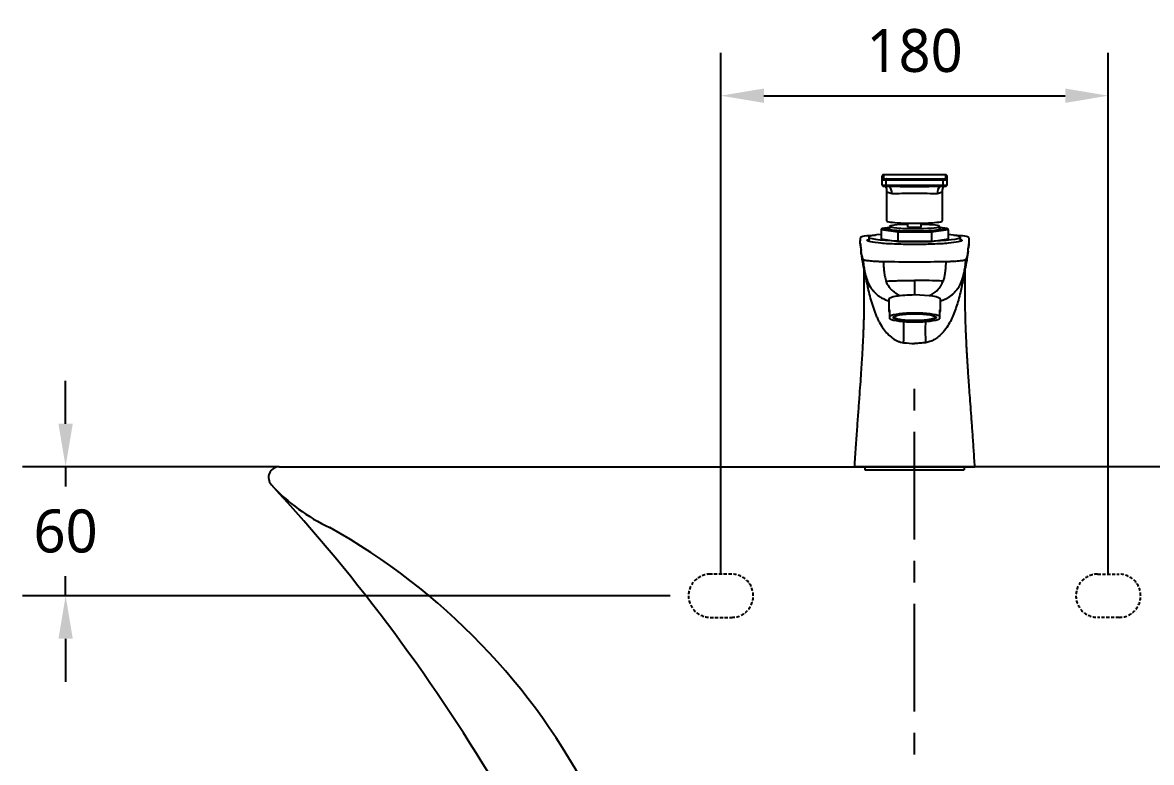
# Model space of a CAD drawing. Extents: x 0 to 6635, y -9 to 2100.
# Drawn here: x 786 to 1310, y 755 to 1099 of the extents above; entities that cross this region are included whole.
import ezdxf

# ---------------------------------------------------------------- set-up
doc = ezdxf.new("R2010")
doc.units = 0
doc.header["$LTSCALE"] = 20
doc.header["$MEASUREMENT"] = 0
doc.linetypes.add('CENTER', pattern=[2, 1.25, -0.25, 0.25, -0.25])
doc.linetypes.add('HIDDEN', pattern=[0.375, 0.25, -0.125])
doc.layers.get('0').update_dxf_attribs({"linetype": 'CONTINUOUS'})
doc.layers.get('DEFPOINTS').update_dxf_attribs({"linetype": 'CONTINUOUS'})
for name, color, linetype in [('1', 1, 'CONTINUOUS'), ('30', 7, 'CONTINUOUS'), ('7', 7, 'CONTINUOUS'), ('CENTER', 2, 'CENTER')]:
    doc.layers.add(name, color=color, linetype=linetype)
doc.styles.get("Standard").update_dxf_attribs({"font": 'NanumGothic.ttf'})
doc.dimstyles.get("Standard").update_dxf_attribs({"dimtxt": 2.5, "dimasz": 2, "dimexe": 2, "dimexo": 1, "dimgap": 1.5, "dimtad": 1, "dimdec": 0, "dimlfac": 10, "dimrnd": 0.5, "dimzin": 0, "dimdsep": 46, "dimtxsty": 'Standard', "dimcen": 0, "dimclrt": 2, "dimadec": 0, "dimazin": 0, "dimtfac": 1, "dimtdec": 0, "dimtmove": 0, "dimatfit": 3, "dimfxl": 0, "dimtolj": 1, "dimtzin": 0, "dimarcsym": 0})

# ---------------------------------------------------------------- blocks, each defined once
blk = doc.blocks.new('*D70')
at = {"layer": '1', "color": 3, "lineweight": -2}
for p, q in [((1495.2, 892.59), (1592.62, 892.59)), ((1572.62, 872.59), (1572.62, 813.44)), ((1572.62, 712.59), (1572.62, 771.75)), ((1230.63, 692.59), (1592.62, 692.59))]:
    blk.add_line(p, q, dxfattribs=at)
at = {"layer": '1', "color": 3}
for points in [[(1569.28, 872.59), (1575.95, 872.59), (1572.62, 892.59)], [(1569.28, 712.59), (1575.95, 712.59), (1572.62, 692.59)]]:
    blk.add_solid(points, dxfattribs=at)
at = {"layer": 'DEFPOINTS', "color": 0}
for p in [(1495.2, 892.59), (1230.63, 692.59), (1572.62, 692.59)]:
    blk.add_point(p, dxfattribs=at)
at = {"layer": '1', "color": 2, "insert": (1572.62, 792.59), "char_height": 20, "attachment_point": 5}
blk.add_mtext('\\A1;200', dxfattribs=at)
blk = doc.blocks.new('*D72')
at = {"layer": '1', "color": 3, "lineweight": -2}
for p, q in [((1652.38, 892.59), (1712.38, 892.59)), ((1692.38, 872.59), (1692.38, 723.5)), ((1692.38, 572.59), (1692.38, 681.69)), ((1232.5, 552.59), (1712.38, 552.59))]:
    blk.add_line(p, q, dxfattribs=at)
at = {"layer": '1', "color": 3}
for points in [[(1689.05, 872.59), (1695.72, 872.59), (1692.38, 892.59)], [(1689.05, 572.59), (1695.72, 572.59), (1692.38, 552.59)]]:
    blk.add_solid(points, dxfattribs=at)
at = {"layer": 'DEFPOINTS', "color": 0}
for p in [(1652.38, 892.59), (1232.5, 552.59), (1692.38, 552.59)]:
    blk.add_point(p, dxfattribs=at)
at = {"layer": '1', "color": 2, "insert": (1692.38, 702.59), "char_height": 20, "attachment_point": 5}
blk.add_mtext('\\A1;340', dxfattribs=at)
blk = doc.blocks.new('*D80')
at = {"layer": '1', "color": 3, "lineweight": -2}
for p, q in [((1110, 842.62), (1110, 1085.14)), ((1290, 842.62), (1290, 1085.14)), ((1130, 1065.14), (1270, 1065.14))]:
    blk.add_line(p, q, dxfattribs=at)
at = {"layer": '1', "color": 3}
for points in [[(1130, 1068.47), (1130, 1061.8), (1110, 1065.14)], [(1270, 1068.47), (1270, 1061.8), (1290, 1065.14)]]:
    blk.add_solid(points, dxfattribs=at)
at = {"layer": 'DEFPOINTS', "color": 0}
for p in [(1290, 1065.14), (1110, 842.62), (1290, 842.62)]:
    blk.add_point(p, dxfattribs=at)
at = {"layer": '1', "color": 2, "insert": (1200, 1086.02), "char_height": 20, "attachment_point": 5}
blk.add_mtext('\\A1;180', dxfattribs=at)
blk = doc.blocks.new('*D81')
at = {"layer": '1', "color": 3, "lineweight": -2}
for p, q in [((805.5, 912.59), (805.5, 932.59)), ((904.8, 892.59), (785.5, 892.59)), ((805.5, 892.59), (805.5, 883.48)), ((805.5, 832.59), (805.5, 841.71)), ((1086.41, 832.59), (785.5, 832.59)), ((805.5, 812.59), (805.5, 792.59))]:
    blk.add_line(p, q, dxfattribs=at)
at = {"layer": '1', "color": 3}
for points in [[(802.17, 912.59), (808.83, 912.59), (805.5, 892.59)], [(802.17, 812.59), (808.83, 812.59), (805.5, 832.59)]]:
    blk.add_solid(points, dxfattribs=at)
at = {"layer": 'DEFPOINTS', "color": 0}
for p in [(805.5, 892.59), (904.8, 892.59), (1086.41, 832.59)]:
    blk.add_point(p, dxfattribs=at)
at = {"layer": '1', "color": 2, "insert": (805.5, 862.59), "char_height": 20, "attachment_point": 5}
blk.add_mtext('\\A1;60', dxfattribs=at)

msp = doc.modelspace()

# ---------------------------------------------------------------- linework, layer by layer
at = {"ltscale": 0.5}
for p, q in [((1226.47432, 892.59436), (1173.51479, 892.59436)), ((1223.06956, 892.59436), (1176.93044, 892.59431)), ((1176.93044, 892.59431), (1176.93044, 891.11579)), ((1223.06956, 892.59436), (1223.06956, 891.11579))]:
    msp.add_line(p, q, dxfattribs=at)
at = {"color": 7, "linetype": 'HIDDEN'}
msp.add_line((1182.51562, 892.5944), (1182.51562, 892.59432), dxfattribs=at)
at = {"color": 7, "linetype": 'HIDDEN', "ltscale": 0.3}
for points in [[(1115.01476, 822.56481, 1), (1115.01476, 842.62386), (1104.98524, 842.62386, 1), (1104.98524, 822.56481)], [(1284.98524, 822.56481, -1), (1284.98524, 842.62386), (1295.01476, 842.62386, -1), (1295.01476, 822.56481)]]:
    msp.add_lwpolyline(points, format="xyb", close=True, dxfattribs=at)
at = {"layer": '1', "color": 7, "linetype": 'Continuous'}
for p, q in [((1185.49456, 1028.3217), (1185.49456, 1026.56779)), ((1214.49456, 1026.56779), (1214.49456, 1028.3217)), ((1184.99456, 1026.06787), (1184.99456, 1027.82178)), ((1184.99456, 1023.56825), (1184.99456, 1026.06787)), ((1186.66614, 1026.02093), (1186.66614, 1023.52131)), ((1213.32297, 1023.52131), (1213.32297, 1026.02093)), ((1214.99456, 1027.82178), (1214.99456, 1026.06787)), ((1214.99456, 1026.06787), (1214.99456, 1023.56825)), ((1186.99456, 1020.70723), (1186.99456, 1006.94948)), ((1212.99456, 1006.94948), (1212.99456, 1020.72105)), ((1192.20033, 1001.66591), (1184.4061, 1002.84251)), ((1184.4061, 1002.84251), (1184.4061, 998.35964)), ((1188.34462, 1003.85558), (1184.88394, 1003.33316)), ((1188.34465, 1003.84801), (1184.98345, 1003.34061)), ((1184.98345, 1003.34061), (1192.489, 1002.20759)), ((1188.34456, 1004.33681), (1188.34456, 1002.99662)), ((1192.489, 1002.20759), (1207.50011, 1002.20759)), ((1196.89456, 1004.06227), (1196.89456, 1005.84926)), ((1196.89456, 1004.06227), (1203.09456, 1004.06227)), ((1203.09456, 1004.06227), (1203.09456, 1005.84926)), ((1207.50011, 1002.20759), (1215.00566, 1003.34061)), ((1215.58301, 1002.84251), (1207.78879, 1001.66591)), ((1215.00566, 1003.34061), (1211.64447, 1003.84801)), ((1215.10517, 1003.33316), (1211.64449, 1003.85558)), ((1211.64456, 1002.99662), (1211.64456, 1004.33681)), ((1215.58301, 1002.84251), (1215.58301, 998.35964)), ((1178.69456, 999.35583), (1178.69456, 997.39931)), ((1192.20033, 997.18303), (1184.4061, 998.35964)), ((1207.78879, 1001.66591), (1192.20033, 1001.66591)), ((1192.20033, 1001.66591), (1192.20033, 997.18303)), ((1207.78879, 997.18303), (1192.20033, 997.18303)), ((1207.78879, 1001.66591), (1207.78879, 997.18303)), ((1215.58301, 998.35964), (1207.78879, 997.18303)), ((1221.29456, 997.39931), (1221.29456, 999.35583)), ((1199.99456, 979.24991), (1199.99456, 972.46255)), ((1187.99456, 970.37864), (1187.99456, 964.9622)), ((1188.49456, 962.60302), (1188.49456, 965.55744)), ((1211.49456, 965.55744), (1211.49456, 962.60302)), ((1211.99456, 964.9622), (1211.99456, 970.37864)), ((1188.49456, 961.41254), (1188.49456, 962.60302)), ((1190.49456, 962.55006), (1190.49456, 962.20168)), ((1209.49456, 962.20168), (1209.49456, 962.55006)), ((1211.49456, 962.60302), (1211.49456, 961.41254)), ((1176.93044, 891.11579), (1223.06956, 891.11579))]:
    msp.add_line(p, q, dxfattribs=at)
for centre, major_axis, ratio, start_param, end_param in [((1185.49456, 1027.82178), (0.5, 0), 0.999848, 1.570796327, 3.141592654), ((1187.99456, 1028.3217), (-2.5, 0), 0.017452, 5.171113031, 6.283185307), ((1199.99456, 1027.89764), (-29.6, 0), 0.017452, 4.25366493, 5.171113031), ((1211.99456, 1028.3217), (-2.5, 0), 0.017452, 3.919313652, 4.25366493), ((1211.99456, 1028.3217), (-2.5, 0), 0.017452, 3.141592654, 3.919313456), ((1214.49456, 1027.82178), (0.5, 0), 0.999848, 0, 1.570796327), ((1185.49456, 1026.06787), (0.5, 0), 0.999848, 1.570796327, 3.141592654), ((1187.99456, 1026.06787), (3, 0), 0.017452, 3.141592654, 4.25366493), ((1187.99456, 1023.56825), (-3, 0), 0.017452, 0, 1.112072276), ((1187.99456, 1026.56779), (-2.5, 0), 0.017452, 0, 0.265054879), ((1187.99456, 1026.56779), (-2.5, 0), 0.017452, 0.265055404, 1.112072276), ((1187.99456, 1023.06833), (2.5, 0), 0.017452, 3.834987354, 4.25366493), ((1186.88755, 1026.02875), (0.00431, 0.49998), 0.442737, 0.019465208, 1.590261535), ((1199.99456, 1026.49193), (30.1, 0), 0.017452, 4.25366493, 5.171113031), ((1199.99456, 1023.99232), (-30.1, 0), 0.017452, 1.112072276, 2.029520377), ((1186.88755, 1023.52913), (0.00431, 0.49998), 0.442737, 1.590261535, 3.161057862), ((1199.99456, 1026.99186), (-29.6, 0), 0.017452, 1.112072276, 2.029520377), ((1199.99456, 1023.49239), (29.6, 0), 0.017452, 4.25366493, 5.171113031), ((1185.49456, 1019.29427), (-0.11889, -4.99859), 0.806122, 1.641637388, 2.4303569), ((1214.49456, 1019.29427), (0.11889, -4.99859), 0.806122, 3.852828407, 4.641547919), ((1211.99456, 1026.56779), (-2.5, 0), 0.017452, 2.029520377, 2.733357725), ((1213.10157, 1026.02875), (-0.00431, 0.49998), 0.442737, 4.692923772, 6.263720099), ((1213.10157, 1023.52913), (-0.00431, 0.49998), 0.442737, 3.122127445, 4.692923772), ((1211.99456, 1023.06833), (2.5, 0), 0.017452, 5.171113031, 5.500686255), ((1211.99456, 1026.06787), (3, 0), 0.017452, 5.171113031, 6.283185307), ((1211.99456, 1023.56825), (-3, 0), 0.017452, 2.029520377, 3.141592654), ((1211.99456, 1026.56779), (-2.5, 0), 0.017452, 2.733358072, 3.141592654), ((1214.49456, 1026.06787), (0.5, 0), 0.999848, 0, 1.570796327), ((1199.99456, 1019.48086), (13, 0), 0.009298, 0.634183841, 2.507408813), ((1184.98345, 1002.84251), (0.57735, 0), 0.86273, 1.570796327, 3.141592654), ((1199.99456, 1003.34061), (12.3, 0), 0.087156, 2.815063332, 6.283185307), ((1199.99456, 1006.94948), (-13, 0), 0.087156, 0, 3.141592654), ((1199.99456, 1003.04175), (-12, 0), 0.087156, 6.040987991, 6.228796494), ((1199.99456, 1004.33681), (-11.65, 0), 0.087156, 4.98168237, 6.283185307), ((1199.99456, 1004.33681), (-11.65, 0), 0.087156, 0, 1.57079634), ((1192.489, 1001.70949), (0.03749, 0.49954), 0.572989, 0.130245065, 1.701041392), ((1199.99456, 1004.33681), (-11.65, 0), 0.087156, 1.570796288, 4.443095563), ((1207.50011, 1001.70949), (-0.03749, 0.49954), 0.572989, 4.582143916, 6.152940242), ((1199.99456, 1003.04175), (-12, 0), 0.087156, 3.195981588, 3.383790019), ((1199.99456, 1003.34061), (12.3, 0), 0.087156, 0, 0.326529384), ((1215.00566, 1002.84251), (0.57735, 0), 0.86273, 0, 1.570796327), ((1199.99456, 999.35583), (21.3, 0), 0.087156, 2.391930121, 6.283185307), ((1199.99456, 999.35583), (21.3, 0), 0.087156, 0, 0.749662558), ((1199.99456, 970.37864), (-12, 0), 0.173648, 4.712388959, 6.283185307), ((1199.99456, 970.37864), (-12, 0), 0.173648, 3.141592892, 4.712389043), ((1199.99456, 964.9622), (12, 0), 0.173648, 2.85190566, 3.431279648), ((1199.99456, 964.9622), (12, 0), 0.173648, 5.993498313, 6.572872301), ((1199.99456, 962.00778), (-12, 0), 0.173648, 3.431279648, 5.993498313), ((1199.99456, 962.00778), (-12, 0), 0.173648, 0.289686994, 2.85190566), ((1190.31659, 948.81477), (1.64152, 21.43724), 0.207191, 4.797038507, 5.28355879), ((1209.67252, 948.81477), (-1.64152, 21.43724), 0.207191, 0.999626518, 1.4861468)]:
    msp.add_ellipse(centre, major_axis=major_axis, ratio=ratio, start_param=start_param, end_param=end_param, dxfattribs=at)
msp.add_ellipse((1199.99456, 962.00778), major_axis=(-10, 0), ratio=0.173648, dxfattribs=at)
for points, knots in [([(1186.88324, 1028.36088), (1186.77397, 1028.35994), (1186.47021, 1028.35679), (1186.03201, 1028.35003), (1185.64475, 1028.33821), (1185.5144, 1028.33166), (1185.39693, 1028.31647), (1185.29928, 1028.28605), (1185.19819, 1028.23221), (1185.09195, 1028.13251), (1185.01305, 1027.98832), (1184.99511, 1027.87921), (1184.99456, 1027.82178)], [0, 0, 0, 0, 0.108226032, 0.316180683, 0.52548979, 0.739767635, 0.79357157, 0.819276822, 0.855693019, 0.899489584, 0.950318517, 1, 1, 1, 1]), ([(1214.99456, 1027.82178), (1214.99377, 1027.88712), (1214.97342, 1027.99587), (1214.89557, 1028.13103), (1214.80585, 1028.21896), (1214.71849, 1028.27257), (1214.64686, 1028.30038), (1214.59624, 1028.3136), (1214.55259, 1028.32166), (1214.4883, 1028.32942), (1214.37191, 1028.33675), (1214.1369, 1028.3455), (1213.88134, 1028.35029), (1213.76707, 1028.35203)], [0, 0, 0, 0, 0.074842105, 0.13400593, 0.183608255, 0.225830591, 0.260029563, 0.288048615, 0.320704839, 0.37932025, 0.5523057, 0.821668093, 1, 1, 1, 1]), ([(1184.99456, 1023.56825), (1184.99535, 1023.5029), (1185.0157, 1023.39416), (1185.09354, 1023.25901), (1185.18327, 1023.17107), (1185.27062, 1023.11747), (1185.34226, 1023.08964), (1185.39288, 1023.07642), (1185.43653, 1023.06837), (1185.50068, 1023.06061), (1185.61913, 1023.05331), (1185.81248, 1023.04558), (1186.02087, 1023.04168), (1186.07907, 1023.04072)], [0, 0, 0, 0, 0.081688841, 0.146265117, 0.200405182, 0.24649012, 0.283817696, 0.314399999, 0.350043693, 0.414021384, 0.602831961, 0.896836277, 1, 1, 1, 1]), ([(1186.42951, 1023.03988), (1186.51399, 1022.87862), (1186.69349, 1022.4853), (1186.89557, 1021.80681), (1186.99964, 1021.18468), (1186.98651, 1020.81032), (1186.97872, 1020.7081)], [0, 0, 0, 0, 0.230280232, 0.538782149, 0.874549145, 1, 1, 1, 1]), ([(1213.00815, 1020.72193), (1213.00213, 1020.81305), (1212.99248, 1021.14255), (1213.07353, 1021.6896), (1213.23987, 1022.32639), (1213.41937, 1022.76487), (1213.53262, 1022.99095), (1213.55843, 1023.04044)], [0, 0, 0, 0, 0.112511617, 0.408135128, 0.679943841, 0.928860697, 1, 1, 1, 1]), ([(1213.76037, 1023.03782), (1213.82198, 1023.03868), (1214.05271, 1023.04226), (1214.34002, 1023.05195), (1214.47498, 1023.05836), (1214.59217, 1023.07355), (1214.68984, 1023.10398), (1214.79092, 1023.15782), (1214.89716, 1023.25753), (1214.97607, 1023.40171), (1214.99401, 1023.51082), (1214.99456, 1023.56825)], [0, 0, 0, 0, 0.092606526, 0.370349072, 0.654684879, 0.726079967, 0.76018953, 0.808511972, 0.866627788, 0.934075197, 1, 1, 1, 1]), ([(1189.52233, 1019.55248), (1188.68748, 1019.54192), (1188.04783, 1019.879), (1187.21071, 1020.48502), (1186.996, 1020.74554), (1186.99458, 1020.73648)], [0, 0, 0, 0, 0.507359728, 0.507359728, 1, 1, 1, 1]), ([(1212.99454, 1020.73643), (1212.99392, 1020.74656), (1212.77685, 1020.48322), (1211.93635, 1019.87613), (1211.3034, 1019.54191), (1210.46678, 1019.55248)], [0, 0, 0, 0, 0.492763741, 0.492763741, 1, 1, 1, 1]), ([(1175.24371, 993.7512), (1175.20366, 993.89324), (1174.99969, 994.66442), (1174.76167, 996.06547), (1174.73482, 997.79996), (1174.86745, 998.90494), (1174.95229, 999.38057)], [0, 0, 0, 0, 0.075727638, 0.41110137, 0.746475102, 1, 1, 1, 1]), ([(1174.95229, 999.38057), (1174.98853, 999.58383), (1175.53797, 999.78556), (1177.95483, 1000.11661), (1179.70193, 1000.2395), (1181.7496, 1000.30089)], [0, 0, 0, 0, 0.518456859, 0.518456859, 1, 1, 1, 1]), ([(1221.30621, 998.3408), (1221.75864, 998.18702), (1222.36755, 997.778), (1220.81513, 997.11843), (1215.9679, 996.47791), (1208.61872, 996.05544), (1199.99456, 995.90125), (1191.37039, 996.05544), (1184.02122, 996.47791), (1179.17398, 997.11843), (1177.62156, 997.778), (1178.23047, 998.18702), (1178.68291, 998.3408)], [0, 0, 0, 0, 0.068267658, 0.176200742, 0.284133825, 0.392066906, 0.499999986, 0.607933066, 0.715866147, 0.82379923, 0.931732314, 1, 1, 1, 1]), ([(1218.28897, 1000.29938), (1220.31787, 1000.23725), (1222.05877, 1000.11361), (1224.44638, 999.78583), (1225.00061, 999.58373), (1225.03683, 999.38057)], [0, 0, 0, 0, 0.479538408, 0.479538408, 1, 1, 1, 1]), ([(1225.03683, 999.38057), (1225.12166, 998.90494), (1225.25429, 997.79996), (1225.22745, 996.06547), (1224.98943, 994.66442), (1224.78545, 993.89324), (1224.74541, 993.7512)], [0, 0, 0, 0, 0.253524898, 0.58889863, 0.924272362, 1, 1, 1, 1]), ([(1174.79036, 996.30566), (1174.84641, 995.56153), (1174.95566, 994.43979), (1175.10251, 993.29764), (1175.15507, 992.91942)], [0, 0, 0, 0, 0.670460059, 1, 1, 1, 1]), ([(1176.14369, 988.91671), (1175.92855, 989.42776), (1175.52019, 990.56784), (1175.24543, 991.82702), (1175.15084, 992.57481), (1175.13755, 992.69346)], [0, 0, 0, 0, 0.40612002, 0.90577848, 1, 1, 1, 1]), ([(1175.16979, 993.04686), (1175.18313, 993.10534), (1175.19851, 993.16383), (1175.23503, 993.31045), (1175.26088, 993.42389), (1175.26734, 993.53734), (1175.26759, 993.56264)], [0, 0, 0, 0, 0.340221193, 0.340221193, 0.852893351, 1, 1, 1, 1]), ([(1224.85156, 992.69346), (1224.83828, 992.57481), (1224.74368, 991.82702), (1224.46892, 990.56784), (1224.06056, 989.42776), (1223.84543, 988.91671)], [0, 0, 0, 0, 0.09422152, 0.59387998, 1, 1, 1, 1]), ([(1224.72153, 993.56261), (1224.72177, 993.53733), (1224.72824, 993.42388), (1224.75408, 993.31045), (1224.79053, 993.1641), (1224.80585, 993.10588), (1224.81914, 993.04765)], [0, 0, 0, 0, 0.147304916, 0.660784098, 0.660784098, 1, 1, 1, 1]), ([(1224.83038, 992.8923), (1224.84036, 992.96408), (1224.98825, 994.04363), (1225.1055, 995.14522), (1225.18995, 996.19495)], [0, 0, 0, 0, 0.066579786, 1, 1, 1, 1]), ([(1175.29194, 991.10332), (1175.34147, 990.66459), (1175.44706, 989.825), (1175.62325, 988.65222), (1175.79265, 987.65911), (1175.93809, 986.8825), (1176.09441, 986.1011), (1176.28637, 985.20857), (1176.51905, 984.21873), (1176.78481, 983.17578), (1177.08211, 982.09074), (1177.461, 980.82814), (1177.76025, 979.87912), (1177.94685, 979.35696), (1177.96409, 979.30905)], [0, 0, 0, 0, 0.110438091, 0.210546732, 0.292385684, 0.355938966, 0.401208262, 0.479318371, 0.568998646, 0.645501788, 0.739207966, 0.852862692, 0.986475033, 1, 1, 1, 1]), ([(1177.91689, 979.54751), (1177.78674, 979.97712), (1177.53374, 980.81235), (1177.07796, 982.56842), (1176.613, 984.80216), (1176.29101, 987.08659), (1176.18009, 988.46457), (1176.14369, 988.91671)], [0, 0, 0, 0, 0.142719554, 0.277458785, 0.56627007, 0.857683822, 1, 1, 1, 1]), ([(1185.4574, 987.9078), (1185.13268, 987.91419), (1184.48949, 987.9294), (1183.23788, 987.96935), (1181.75661, 988.03671), (1180.1636, 988.14277), (1178.79599, 988.27048), (1177.68495, 988.41584), (1176.8539, 988.57475), (1176.31968, 988.74306), (1176.1681, 988.85871), (1176.14369, 988.9167)], [0, 0, 0, 0, 0.062499865, 0.125000071, 0.250000481, 0.375000892, 0.500001303, 0.625001713, 0.750002124, 0.875002535, 1, 1, 1, 1]), ([(1185.4574, 987.9078), (1185.48687, 987.52244), (1185.54581, 986.75178), (1185.63956, 985.22385), (1185.79387, 983.33329), (1186.08622, 981.45683), (1186.43394, 979.98839), (1186.66434, 979.26639), (1186.77563, 978.91765)], [0, 0, 0, 0, 0.125141221, 0.250268547, 0.500038578, 0.749324067, 0.878915328, 1, 1, 1, 1]), ([(1214.53171, 987.9078), (1214.50996, 987.62542), (1214.47824, 987.20271), (1214.4381, 986.64094), (1214.40116, 986.08045), (1214.35717, 985.38229), (1214.2918, 984.54834), (1214.21366, 983.71838), (1214.11624, 982.89278), (1214.01511, 982.20872), (1213.93218, 981.73234), (1213.88107, 981.46088), (1213.84083, 981.25769), (1213.79861, 981.05491), (1213.73964, 980.7851), (1213.62926, 980.31452), (1213.48612, 979.78066), (1213.34497, 979.31759), (1213.26612, 979.07443), (1213.22902, 978.96312), (1213.21353, 978.91762)], [0, 0, 0, 0, 0.091545092, 0.137317638, 0.183090184, 0.274635276, 0.366180368, 0.45772546, 0.549270552, 0.640815644, 0.68658819, 0.709474463, 0.732360736, 0.755247009, 0.778133282, 0.823905828, 0.91545092, 0.961223465, 0.984109738, 1, 1, 1, 1]), ([(1223.84542, 988.91671), (1223.82101, 988.85872), (1223.66943, 988.74306), (1223.13522, 988.57475), (1222.30416, 988.41584), (1221.19312, 988.27048), (1219.82551, 988.14277), (1218.2325, 988.03671), (1216.75124, 987.96935), (1215.49963, 987.9294), (1214.85644, 987.91419), (1214.53172, 987.9078)], [0, 0, 0, 0, 0.124998404, 0.24999868, 0.374998957, 0.499999233, 0.62499951, 0.749999787, 0.875000063, 0.937500202, 1, 1, 1, 1]), ([(1222.02666, 979.31663), (1222.09738, 979.51892), (1222.26531, 980.01001), (1222.47875, 980.67815), (1222.66294, 981.27695), (1222.79014, 981.704), (1222.89896, 982.07873), (1223.00176, 982.44193), (1223.10109, 982.80202), (1223.19705, 983.15904), (1223.28969, 983.51294), (1223.38487, 983.88637), (1223.50003, 984.35192), (1223.64842, 984.97747), (1223.83505, 985.81411), (1224.05, 986.86271), (1224.28054, 988.12258), (1224.50707, 989.55961), (1224.63715, 990.57463), (1224.69657, 991.10034)], [0, 0, 0, 0, 0.055751452, 0.135469658, 0.184650407, 0.221681645, 0.255430999, 0.288313446, 0.320329946, 0.351481552, 0.381769428, 0.411194858, 0.4454274, 0.496413606, 0.564528622, 0.649760094, 0.752090931, 0.87149813, 1, 1, 1, 1]), ([(1222.07228, 979.54749), (1222.09918, 979.6327), (1222.15456, 979.81202), (1222.26589, 980.18123), (1222.45962, 980.84777), (1222.71827, 981.81588), (1222.99404, 982.98523), (1223.23515, 984.16134), (1223.4415, 985.34337), (1223.58444, 986.3326), (1223.68134, 987.12608), (1223.76659, 987.92081), (1223.8174, 988.5181), (1223.84543, 988.91671)], [0, 0, 0, 0, 0.0286099, 0.059945065, 0.122615394, 0.247956052, 0.37329671, 0.498637368, 0.623978026, 0.749318684, 0.811989013, 0.874659342, 1, 1, 1, 1]), ([(1176.42687, 984.62663), (1176.42869, 983.55984), (1176.43313, 980.89554), (1176.43988, 976.79931), (1176.44487, 972.50344), (1176.45483, 968.70445), (1176.44656, 965.40244), (1176.38533, 962.59846), (1176.31208, 960.29269), (1176.2502, 958.48457), (1176.20098, 957.1596), (1176.16329, 956.19288), (1176.13277, 955.43688), (1176.10174, 954.69063), (1176.06422, 953.81538), (1176.01123, 952.62522), (1175.92765, 950.84117), (1175.80071, 948.32051), (1175.61752, 944.98999), (1175.37305, 940.93803), (1175.06035, 936.16491), (1174.67565, 930.67072), (1174.21952, 924.45518), (1173.7017, 917.51736), (1173.13726, 909.85581), (1172.57472, 901.46679), (1172.19009, 895.63255), (1171.99471, 892.59436)], [0, 0, 0, 0, 0.034737516, 0.086756098, 0.133385808, 0.174622925, 0.210463486, 0.240904844, 0.265945193, 0.2855825, 0.299815221, 0.309118223, 0.317083382, 0.32445159, 0.333437919, 0.345611472, 0.363229905, 0.39156082, 0.427736172, 0.471758556, 0.523631744, 0.583360152, 0.650948662, 0.72640171, 0.809723412, 0.90092013, 1, 1, 1, 1]), ([(1176.73442, 983.73726), (1176.86577, 982.86393), (1177.03018, 981.84978), (1177.41553, 979.68252), (1177.63705, 978.52984), (1178.37685, 974.9925), (1178.97194, 972.53156), (1179.66471, 970.05411)], [0, 0, 0, 0, 0.245828461, 0.245828461, 0.497218974, 0.497218974, 1, 1, 1, 1]), ([(1223.12471, 982.89591), (1222.99388, 982.06814), (1222.65243, 980.04616), (1222.03194, 976.92843), (1221.25, 973.48924), (1220.65143, 971.2678), (1220.32441, 970.05411)], [0, 0, 0, 0, 0.214083957, 0.497581841, 0.725504691, 1, 1, 1, 1]), ([(1227.99441, 892.59436), (1227.82306, 895.23391), (1227.48834, 900.30497), (1227.0085, 907.60056), (1226.52732, 914.27061), (1226.07863, 920.31767), (1225.67457, 925.74292), (1225.32376, 930.54717), (1225.02877, 934.73079), (1224.78856, 938.29389), (1224.61093, 941.06236), (1224.48434, 943.12654), (1224.39849, 944.57683), (1224.33529, 945.67782), (1224.28614, 946.55499), (1224.23877, 947.41787), (1224.18192, 948.48041), (1224.11124, 949.84947), (1224.02386, 951.62596), (1223.91895, 953.91537), (1223.79884, 956.80475), (1223.67477, 960.3028), (1223.54658, 964.40949), (1223.53296, 969.12602), (1223.54776, 974.44935), (1223.55362, 979.68134), (1223.55959, 983.13877), (1223.5622, 984.61938)], [0, 0, 0, 0, 0.086086602, 0.165394577, 0.237929443, 0.303696624, 0.362699644, 0.414941474, 0.460425274, 0.499154161, 0.531130937, 0.550683779, 0.566440568, 0.578401925, 0.586568289, 0.595030305, 0.606533689, 0.621209328, 0.63966345, 0.664444689, 0.695834266, 0.733829274, 0.778425869, 0.829620355, 0.887408865, 0.951784171, 1, 1, 1, 1]), ([(1180.25906, 975.01257), (1180.16538, 975.13524), (1179.64418, 975.83874), (1178.75875, 977.25664), (1178.19568, 978.78885), (1177.91689, 979.54751)], [0, 0, 0, 0, 0.098598617, 0.553687598, 1, 1, 1, 1]), ([(1177.91689, 979.54751), (1177.91689, 979.54741), (1177.9169, 979.54722), (1177.91692, 979.54683), (1177.91695, 979.54616), (1177.91702, 979.5448), (1177.91716, 979.54209), (1177.91747, 979.53666), (1177.91819, 979.52576), (1177.92003, 979.50381), (1177.92532, 979.45934), (1177.93859, 979.38777), (1177.95525, 979.3286), (1177.96621, 979.29579)], [0, 0, 0, 0, 0.001196838, 0.002393676, 0.004787352, 0.009574701, 0.019149391, 0.038298737, 0.076597302, 0.153193929, 0.306385278, 0.612761018, 1, 1, 1, 1]), ([(1177.97364, 979.27457), (1178.22134, 978.54454), (1178.87236, 977.12729), (1179.67226, 975.66998), (1180.24869, 975.02907), (1180.26157, 975.01482)], [0, 0, 0, 0, 0.489812393, 0.988641941, 1, 1, 1, 1]), ([(1193.17175, 972.03108), (1192.97261, 972.13675), (1192.54372, 972.37443), (1191.89808, 972.76818), (1191.23855, 973.21521), (1190.60139, 973.69642), (1190.09194, 974.1268), (1189.69901, 974.48925), (1189.41216, 974.77024), (1189.13369, 975.06045), (1188.86415, 975.35996), (1188.60405, 975.66884), (1188.27068, 976.09312), (1187.88064, 976.64664), (1187.4602, 977.34751), (1187.09182, 978.08323), (1186.87928, 978.61575), (1186.78241, 978.89759), (1186.77559, 978.91762)], [0, 0, 0, 0, 0.071439664, 0.155271827, 0.23910399, 0.322936153, 0.406768316, 0.448684397, 0.490600479, 0.53251656, 0.574432642, 0.616348723, 0.658264804, 0.742096967, 0.82592913, 0.909761293, 0.993593456, 1, 1, 1, 1]), ([(1186.77561, 978.91765), (1187.69313, 978.95861), (1189.50103, 979.03931), (1192.22613, 979.13154), (1194.88695, 979.19877), (1197.47005, 979.24151), (1199.16452, 979.24714), (1199.99456, 979.24991)], [0, 0, 0, 0, 0.213570853, 0.420826826, 0.62128573, 0.81448691, 1, 1, 1, 1]), ([(1206.90116, 972.07644), (1207.192, 972.23266), (1208.68939, 973.08977), (1210.62871, 974.62134), (1212.13127, 976.63006), (1212.82735, 977.89764), (1213.08669, 978.58272), (1213.21348, 978.91765)], [0, 0, 0, 0, 0.105835127, 0.552131079, 0.77526084, 0.890127671, 1, 1, 1, 1]), ([(1219.72124, 974.99869), (1219.85904, 975.17933), (1220.19367, 975.63954), (1220.55909, 976.20931), (1220.82833, 976.67528), (1221.00369, 976.99207), (1221.29913, 977.56234), (1221.60779, 978.24923), (1221.84727, 978.87788), (1221.97471, 979.24433), (1222.03764, 979.43797), (1222.06972, 979.53937), (1222.07228, 979.54749)], [0, 0, 0, 0, 0.144838517, 0.357473076, 0.410631715, 0.463790355, 0.570107634, 0.782742193, 0.889059472, 0.942218112, 0.995376752, 1, 1, 1, 1]), ([(1222.07223, 979.54751), (1222.06698, 979.49685), (1222.05908, 979.42066), (1222.03804, 979.34213), (1222.02978, 979.31587)], [0, 0, 0, 0, 0.664912866, 1, 1, 1, 1]), ([(1181.38106, 973.70402), (1181.35114, 973.73503), (1180.969, 974.1347), (1180.59382, 974.57421), (1180.25906, 975.01257)], [0, 0, 0, 0, 0.078172441, 1, 1, 1, 1]), ([(1181.18834, 973.93415), (1181.3009, 973.80228), (1181.77361, 973.27132), (1182.63542, 972.52879), (1183.83128, 971.63626), (1185.25539, 970.80548), (1186.66993, 970.17936), (1187.61168, 969.86908), (1187.98943, 969.7603)], [0, 0, 0, 0, 0.067910634, 0.281961615, 0.496438461, 0.699118545, 0.880359401, 1, 1, 1, 1]), ([(1211.99427, 969.76331), (1212.13721, 969.80427), (1212.73746, 969.98547), (1213.80455, 970.37987), (1215.13797, 971.02885), (1216.37605, 971.7902), (1217.43472, 972.60362), (1218.15502, 973.2119), (1218.53024, 973.6321), (1218.5706, 973.67813)], [0, 0, 0, 0, 0.049501703, 0.207933854, 0.372580037, 0.551751799, 0.752993682, 0.973254969, 1, 1, 1, 1]), ([(1218.5697, 973.66472), (1218.68019, 973.77804), (1219.0042, 974.12134), (1219.38791, 974.56965), (1219.65674, 974.91413), (1219.72124, 974.99869)], [0, 0, 0, 0, 0.279966653, 0.825926947, 1, 1, 1, 1]), ([(1219.72754, 975.01482), (1219.74042, 975.02907), (1219.79684, 975.09179), (1219.85165, 975.15552), (1219.89309, 975.20527)], [0, 0, 0, 0, 0.227444701, 1, 1, 1, 1]), ([(1179.66471, 970.05411), (1180.01772, 968.7917), (1180.4061, 967.59821), (1181.03486, 965.72369), (1181.2508, 965.10791), (1181.6965, 963.91967), (1181.92648, 963.34279), (1182.40105, 962.20723), (1182.64511, 961.65402), (1183.15142, 960.60445), (1183.41452, 960.10139), (1184.23557, 958.62001), (1184.82651, 957.67486), (1186.10696, 955.91427), (1186.79396, 955.10313), (1188.23114, 953.63409), (1188.98809, 952.97231), (1190.57308, 951.8388), (1191.389, 951.37352), (1192.64297, 950.83865), (1193.06286, 950.68763), (1193.94469, 950.44304), (1194.40498, 950.3499), (1194.88109, 950.28837)], [0, 0, 0, 0, 0.125, 0.125, 0.1875, 0.1875, 0.25, 0.25, 0.3125, 0.3125, 0.375, 0.375, 0.5, 0.5, 0.625, 0.625, 0.75, 0.75, 0.875, 0.875, 0.9375, 0.9375, 1, 1, 1, 1]), ([(1220.32441, 970.05411), (1220.01193, 969.01521), (1219.38772, 966.93986), (1218.2999, 963.85606), (1217.0275, 960.86647), (1215.42625, 958.00793), (1213.51344, 955.37565), (1211.40431, 953.24957), (1209.28288, 951.72242), (1207.2402, 950.70967), (1205.79934, 950.42496), (1205.10803, 950.28837)], [0, 0, 0, 0, 0.124897647, 0.249498282, 0.373782948, 0.498535701, 0.628587242, 0.748541199, 0.84038449, 0.923417089, 1, 1, 1, 1]), ([(1209.49456, 962.20167), (1209.49456, 961.7698), (1208.47071, 961.34057), (1204.95343, 960.72981), (1202.48165, 960.55202), (1197.50746, 960.55202), (1195.03568, 960.72981), (1191.5184, 961.34057), (1190.49456, 961.7698), (1190.49456, 962.38911), (1190.6874, 962.57605), (1191.04947, 962.75258)], [0, 0, 0, 0, 0.225530003, 0.225530003, 0.451060006, 0.451060006, 0.676590009, 0.676590009, 0.902120012, 0.902120012, 1, 1, 1, 1]), ([(1205.10803, 950.28837), (1204.25534, 950.19153), (1202.56952, 950.00008), (1200.84622, 949.97011), (1199.99456, 949.9553)], [0, 0, 0, 0, 0.505797528, 1, 1, 1, 1]), ([(1199.99456, 892.59436), (1199.11156, 892.59436), (1198.22857, 892.59436), (1196.47048, 892.59436), (1195.3766, 892.59436), (1194.07867, 892.59436), (1193.21778, 892.59436), (1191.72404, 892.59436), (1189.63383, 892.59436), (1187.2182, 892.59436), (1184.91579, 892.59436), (1182.74776, 892.59436), (1180.73253, 892.59436), (1178.88868, 892.59436), (1176.6799, 892.59436), (1174.87751, 892.59436), (1173.53325, 892.59436), (1172.89288, 892.59436), (1172.505, 892.59436), (1172.20205, 892.59436), (1172.07083, 892.59436), (1172.02721, 892.59436)], [0, 0, 0, 0, 0.06250781, 0.06250781, 0.125015621, 0.140642573, 0.156269526, 0.187523431, 0.250031241, 0.312539051, 0.375046862, 0.437554672, 0.500062482, 0.562570292, 0.625078103, 0.750093723, 0.812601533, 0.875109344, 0.906363249, 0.937617154, 1, 1, 1, 1]), ([(1199.99456, 892.59436), (1200.87755, 892.59436), (1201.76054, 892.59436), (1203.51863, 892.59436), (1204.61251, 892.59436), (1205.91045, 892.59436), (1206.77133, 892.59436), (1208.26508, 892.59436), (1210.35528, 892.59436), (1212.77092, 892.59436), (1215.07332, 892.59436), (1217.24135, 892.59436), (1219.25658, 892.59436), (1221.10043, 892.59436), (1223.30921, 892.59436), (1225.1116, 892.59436), (1226.45586, 892.59436), (1227.09624, 892.59436), (1227.48412, 892.59436), (1227.78736, 892.59436), (1227.91872, 892.59436), (1227.96225, 892.59436), (1227.96229, 892.59436)], [0, 0, 0, 0, 0.062496096, 0.062496096, 0.124992192, 0.140616216, 0.15624024, 0.187488288, 0.249984383, 0.312480479, 0.374976575, 0.437472671, 0.499968767, 0.562464863, 0.624960958, 0.74995315, 0.812449246, 0.874945342, 0.90619339, 0.937441438, 0.999937533, 1, 1, 1, 1])]:
    msp.add_open_spline(points, degree=3, knots=knots, dxfattribs=at)
for points, degree in [([(1178.59909, 997.55189), (1178.56176, 997.51913), (1178.53434, 997.48629), (1178.51697, 997.45341)], 3), ([(1221.49459, 997.37266), (1221.49827, 997.45611), (1221.4345, 997.53944), (1221.30655, 997.62198)], 3), ([(1175.13755, 992.69346), (1175.13222, 992.74116), (1175.13208, 992.78886), (1175.13559, 992.83656)], 3), ([(1175.29057, 991.10349), (1175.22971, 991.63247), (1175.1787, 992.16259), (1175.13755, 992.69346)], 3), ([(1224.6985, 991.10313), (1224.79699, 991.96407), (1224.8535, 992.8368)], 2), ([(1224.70428, 991.15967), (1224.76304, 991.67291), (1224.8121, 992.18436), (1224.85156, 992.69346)], 3), ([(1224.85352, 992.83663), (1224.85703, 992.78891), (1224.8569, 992.74118), (1224.85156, 992.69346)], 3), ([(1225.19368, 996.24155), (1225.19538, 996.26291), (1225.19707, 996.28428), (1225.19876, 996.30566)], 3), ([(1199.99456, 987.76603), (1195.08817, 987.76603), (1190.24277, 987.81354), (1185.4574, 987.9078)], 3), ([(1214.53172, 987.9078), (1209.74634, 987.81354), (1204.90094, 987.76603), (1199.99456, 987.76603)], 3), ([(1177.96621, 979.29579), (1177.97015, 979.28402), (1177.9743, 979.27227), (1177.97865, 979.26057)], 3), ([(1213.2135, 978.91765), (1208.949, 979.11836), (1204.52382, 979.24991), (1199.99456, 979.24991)], 3), ([(1221.21186, 977.38215), (1221.5195, 978.00667), (1221.79668, 978.62974), (1222.01547, 979.27457)], 3), ([(1222.02978, 979.31587), (1222.02481, 979.30008), (1222.0194, 979.28431), (1222.01361, 979.26864)], 3), ([(1180.49302, 974.71108), (1181.18834, 973.93415)], 1), ([(1208.78863, 962.82142), (1209.24785, 962.62504), (1209.49456, 962.41368), (1209.49456, 962.20167)], 3), ([(1194.88109, 950.28837), (1196.5781, 950.06905), (1198.27975, 949.95624), (1199.99456, 949.9553)], 3)]:
    msp.add_open_spline(points, degree=degree, dxfattribs=at)
at = {"layer": '30', "color": 7, "linetype": 'Continuous'}
msp.add_line((1215.21061, 892.59436), (1184.77851, 892.59436), dxfattribs=at)
at = {"layer": '7'}
for p in [(904.80396, 892.59434), (1495.19604, 892.59434)]:
    msp.add_line(p, (1200, 892.59434), dxfattribs=at)
for centre, radius, start, end in [((904.80396, 887.57957), 5.01476, 90, 222.4817649), ((286.768, 316.88179), 836.21319, 30.4023902, 42.7209786), ((963.97752, 941.76753), 85.25095, 222.4817649, 245.2065868), ((778.78862, 598.2421), 305.2188, 27.1656774, 60.6848477)]:
    msp.add_arc(centre, radius, start, end, dxfattribs=at)
at = {"layer": 'CENTER', "color": 1, "linetype": 'CENTER', "ltscale": 2}
msp.add_line((1200, 378.82566), (1200, 932.00896), dxfattribs=at)

# ---------------------------------------------------------------- dimensions: what is measured, and where the dimension line sits
at = {"layer": '1'}
dim = msp.add_linear_dim(base=(1290, 1065.13747), p1=(1110, 842.62386), p2=(1290, 842.62386), dimstyle='Standard', override={"dimtxt": 20, "dimasz": 20, "dimexe": 20, "dimexo": 0, "dimgap": 10, "dimdec": 4, "dimlfac": 1, "dimzin": 8, "dimclrd": 3, "dimclre": 3, "dimtdec": 4}, dxfattribs=at)
dim.commit()
dim.dimension.update_dxf_attribs({"geometry": '*D80', "text_midpoint": (1200, 1086.02445)})
for base, p1, p2, picture, middle in [((805.50056, 892.59434), (1086.41181, 832.59434), (904.80396, 892.59434), '*D81', (805.50056, 862.59434)), ((1692.38316, 552.59434), (1652.38316, 892.59434), (1232.5, 552.59434), '*D72', (1692.38316, 702.59434))]:
    dim = msp.add_linear_dim(base=base, p1=p1, p2=p2, angle=90, dimstyle='Standard', override={"dimtxt": 20, "dimasz": 20, "dimexe": 20, "dimexo": 0, "dimgap": 10, "dimtih": 1, "dimtoh": 1, "dimdec": 4, "dimlfac": 1, "dimzin": 8, "dimclrd": 3, "dimclre": 3, "dimtdec": 4}, dxfattribs=at)
    dim.commit()
    dim.dimension.update_dxf_attribs({"geometry": picture, "text_midpoint": middle, "dimtype": 160})
dim = msp.add_linear_dim(base=(1572.61693, 692.59434), p1=(1495.19604, 892.59434), p2=(1230.6337, 692.59434), angle=90, dimstyle='Standard', override={"dimtxt": 20, "dimasz": 20, "dimexe": 20, "dimexo": 0, "dimgap": 10, "dimtih": 1, "dimtoh": 1, "dimdec": 4, "dimlfac": 1, "dimzin": 8, "dimclrd": 3, "dimclre": 3, "dimtdec": 4}, dxfattribs=at)
dim.commit()
dim.dimension.update_dxf_attribs({"geometry": '*D70', "text_midpoint": (1572.61693, 792.59434)})

doc.saveas('drawing.dxf')
